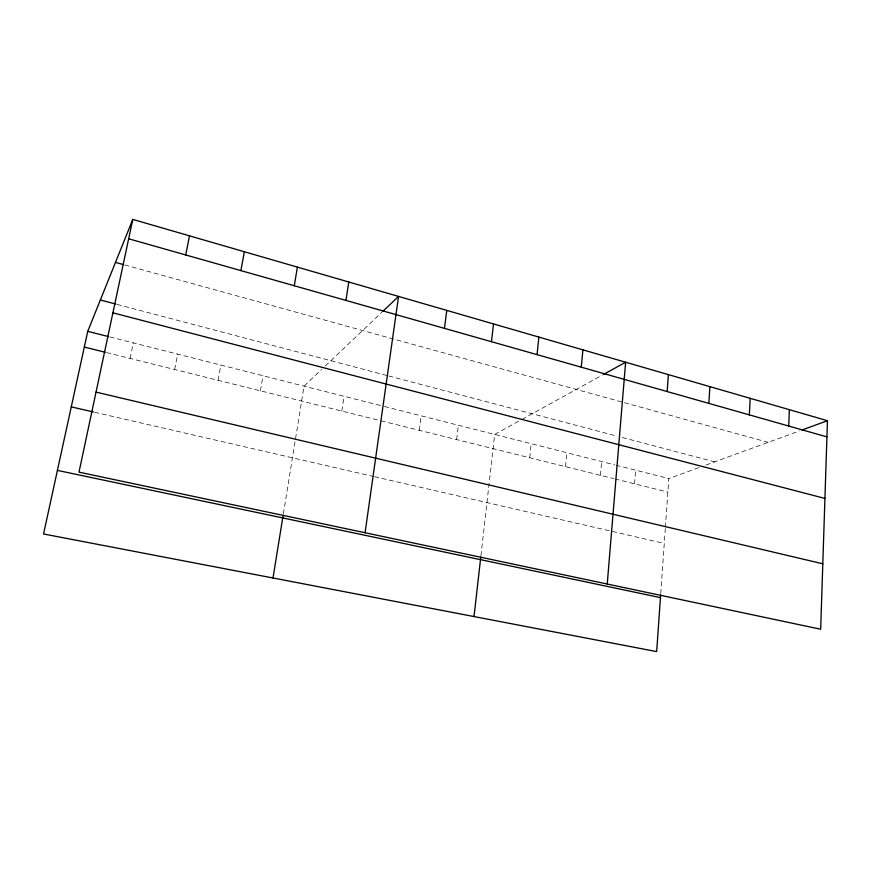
<?xml version="1.0" encoding="UTF-8"?>
<svg xmlns="http://www.w3.org/2000/svg" width="871" height="871" viewBox="0 0 871 871"><rect width="100%" height="100%" fill="white"/><g stroke="black" fill="none" stroke-linecap="round" stroke-linejoin="round"><path stroke-width="0.65" stroke-dasharray="4.36 3.27" d="M660.741 593.565L665.313 528.555M665.4 527.205L668.819 478.571L699.761 467.281M634.545 483.819L635.623 470.155M600.435 475.337L601.632 461.543M565.508 466.649L566.836 452.724M529.731 457.765L531.19 443.698M480.934 555.676L494.684 434.444L520.814 420.04M456.633 439.594L458.386 425.244M419.299 430.318L421.205 415.826M341.824 411.058L344.067 396.283M283.369 513.923L304.044 386.147L321.606 369.467M260.396 390.818L262.988 375.739M218.088 380.311L220.875 365.069M174.668 369.511L177.662 354.127M130.095 358.438L133.307 342.88M325.297 365.972L381.857 312.275M521.947 419.408L602.405 375.042M705.978 465.016L799.36 430.96M94.58 412.244L373.169 476.393M374.465 476.687L664.268 543.417M106.556 352.581L378.428 420.16M381.041 420.813L613.554 478.593M614.861 478.919L667.872 492.093M109.877 336.946L380.507 405.516M384.427 406.507L614.708 464.853M616.015 465.19L668.819 478.571M117.03 304.382L387.443 375.63M388.738 375.967L617.082 436.131M622.286 437.503L714.677 461.848M124.673 264.926L623.146 402.348M624.409 402.696L768.168 442.337"/><path stroke-width="1.31" d="M827.45 420.715L820.678 629.232L79 472.147L132.784 219.405L827.45 420.715L801.919 430.024M788.691 426.039L789.376 409.675M749.343 414.868L750.203 398.33M708.852 403.382L709.887 386.648M660.643 594.915L656.669 651.595L43.55 533.977L87.742 331.339L132.784 219.405M667.164 391.558L668.384 374.617M607.229 584.027L625.639 362.227L603.559 374.399M581.273 367.181L582.906 349.848M537.037 354.639L538.888 337.088M474.02 616.559L480.781 557.005M491.451 341.704L493.53 323.947M444.46 328.367L446.779 310.392M365.069 532.747L398.548 296.423L382.837 311.339M345.939 300.408L348.781 281.997M272.993 577.996L283.151 515.262M294.267 285.753L297.414 267.114M240.897 270.609L244.337 251.73M185.719 254.953L189.497 235.834M57.421 470.394L660.458 597.626M71.27 406.877L93.284 411.95M96.028 392.113L822.801 563.798M84.313 347.061L105.249 352.265M87.742 331.339L108.57 336.62M112.903 312.82L824.924 498.43M100.361 299.983L115.745 304.044M115.484 262.389L123.355 264.566M128.658 238.763L826.927 436.883"/></g></svg>
